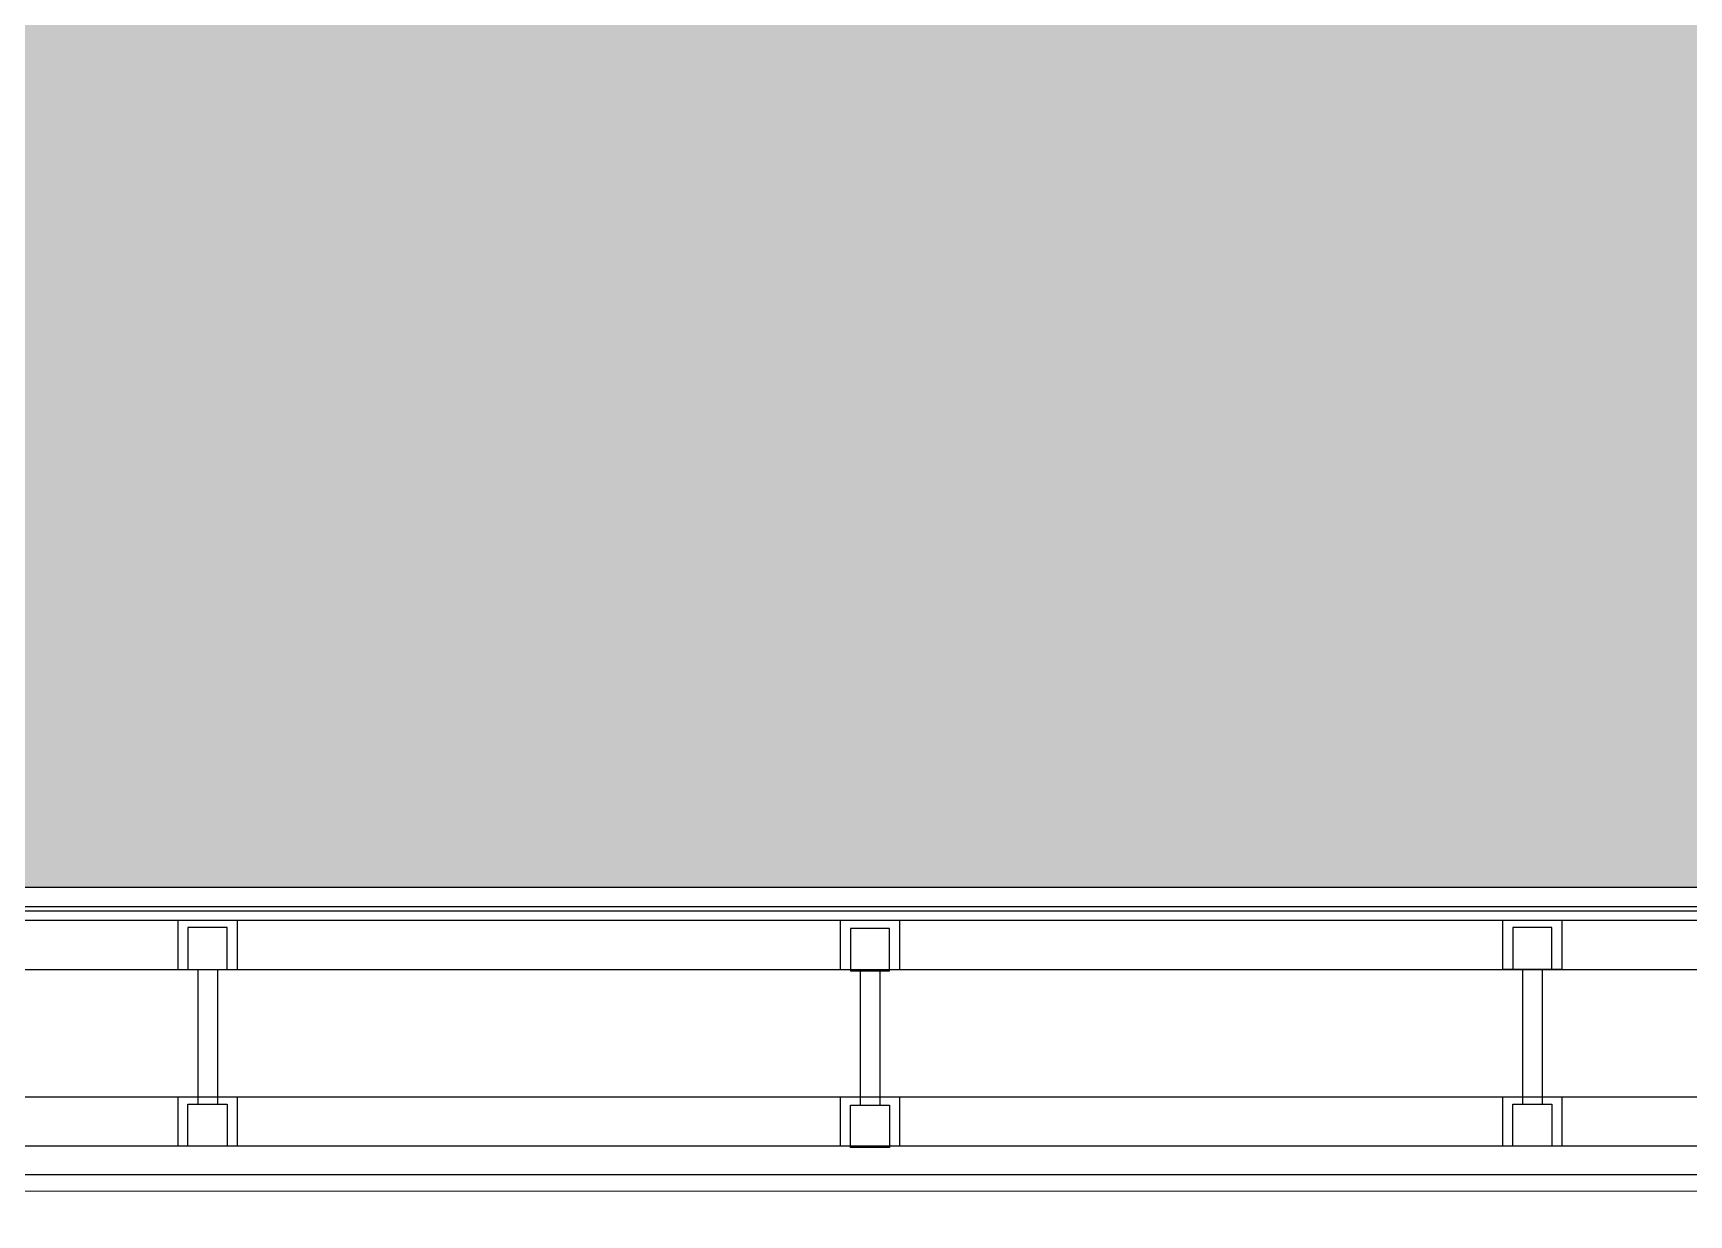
# Model space of a CAD drawing. Header units: metres. Extents: x 19 to 194, y 62 to 154.
# Drawn here: x 87.8 to 96.23, y 68.15 to 74.17 of the extents above; entities that cross this region are included whole.
import ezdxf

# ---------------------------------------------------------------- set-up
doc = ezdxf.new("R2010")
doc.units = ezdxf.units.M
doc.header["$MEASUREMENT"] = 0
doc.layers.add('ALL', color=7, linetype='Continuous')
doc.layers.add('ALL4', color=7, linetype='Continuous')

msp = doc.modelspace()

# ---------------------------------------------------------------- hatches: boundary and pattern name
at = {"layer": 'ALL4', "lineweight": 0, "true_color": 0xe6e6e6, "transparency": 33554687}
h = msp.add_hatch(color=254, dxfattribs=at)
h.dxf.hatch_style = 1
h.paths.add_polyline_path([(181.2945, 128.8704), (187.0549, 128.8704), (187.0549, 139.3912), (29.3495, 139.4008), (29.3495, 127.8507), (32.7796, 127.8507), (32.7295, 82.9907), (29.3495, 82.9907), (29.3495, 69.8204), (187.0545, 69.8204), (187.0545, 83.1151), (181.2945, 83.1151)])

# ---------------------------------------------------------------- linework, layer by layer
at = {"layer": 'ALL', "color": 18, "lineweight": 25, "true_color": 0x000000}
for points in [[(104.4249, 69.72), (76.3249, 69.7201)], [(76.3249, 69.7001), (104.4249, 69.7001)], [(88.5374, 69.4001), (88.5374, 69.6501)], [(88.8374, 69.6501), (88.8374, 69.4001)], [(91.9124, 69.4001), (91.9124, 69.6501)], [(92.2124, 69.6501), (92.2124, 69.4001)], [(95.5874, 69.6501), (95.5874, 69.4001), (95.2874, 69.4001), (95.2874, 69.6501)], [(88.6374, 69.4001), (88.6374, 68.7151)], [(88.7374, 69.4001), (88.7374, 68.7151)], [(92.0124, 69.3941), (92.0124, 68.7091)], [(92.1124, 69.3941), (92.1124, 68.7091)], [(95.3874, 69.4001), (95.3874, 68.7151)], [(95.4874, 69.4001), (95.4874, 68.7151)], [(104.0999, 68.5001), (104.0999, 68.7501), (76.6499, 68.7502), (76.6499, 68.5002)], [(88.5374, 68.5001), (88.5374, 68.7501)], [(88.8374, 68.7501), (88.8374, 68.5001)], [(91.9124, 68.5001), (91.9124, 68.7501)], [(92.2124, 68.7501), (92.2124, 68.5001)], [(95.2874, 68.5001), (95.2874, 68.7501)], [(95.5874, 68.7501), (95.5874, 68.5001)], [(104.2199, 68.2951), (104.2199, 68.2701), (76.5299, 68.2702), (76.5299, 68.2952)]]:
    msp.add_lwpolyline(points, dxfattribs=at)
for points in [[(76.6499, 69.4002), (104.0999, 69.4001), (104.0999, 69.6501), (76.6499, 69.6502)], [(88.5874, 69.6151), (88.5874, 69.4001), (88.7874, 69.4001), (88.7874, 69.6151)], [(91.9624, 69.6091), (91.9624, 69.3941), (92.1624, 69.3941), (92.1624, 69.6091)], [(95.3374, 69.6151), (95.3374, 69.4001), (95.5374, 69.4001), (95.5374, 69.6151)], [(88.7874, 68.7151), (88.7874, 68.5001), (88.5874, 68.5001), (88.5874, 68.7151)], [(92.1624, 68.7091), (92.1624, 68.4941), (91.9624, 68.4941), (91.9624, 68.7091)], [(95.5374, 68.7151), (95.5374, 68.5001), (95.3374, 68.5001), (95.3374, 68.7151)], [(104.3599, 68.1501), (104.3599, 68.5001), (76.3899, 68.5002), (76.3899, 68.1501), (76.4699, 68.1501), (76.4699, 68.3551), (104.2799, 68.3551), (104.2799, 68.1501)]]:
    msp.add_lwpolyline(points, close=True, dxfattribs=at)
at = {"layer": 'ALL4', "color": 254, "lineweight": 0, "true_color": 0xe6e6e6, "transparency": 33554687}
msp.add_lwpolyline([(181.2945, 128.8704), (187.0549, 128.8704), (187.0549, 139.3912), (29.3495, 139.4008), (29.3495, 127.8507), (32.7796, 127.8507), (32.7295, 82.9907), (29.3495, 82.9907), (29.3495, 69.8204), (187.0545, 69.8204), (187.0545, 83.1151), (181.2945, 83.1151)], close=True, dxfattribs=at)
at = {"layer": 'ALL4', "color": 254, "lineweight": 25, "true_color": 0xe6e6e6}
msp.add_lwpolyline([(181.2945, 128.8704), (187.0549, 128.8704), (187.0549, 139.3912), (29.3495, 139.4008), (29.3495, 127.8507), (32.7796, 127.8507), (32.7295, 82.9907), (29.3495, 82.9907), (29.3495, 69.8204), (187.0545, 69.8204), (187.0545, 83.1151), (181.2945, 83.1151)], close=True, dxfattribs=at)
at = {"layer": 'ALL4', "color": 18, "lineweight": 25, "true_color": 0x000000}
for points in [[(104.4249, 69.72), (76.3249, 69.7201)], [(76.3249, 69.7001), (104.4249, 69.7001)], [(88.5374, 69.4001), (88.5374, 69.6501)], [(88.8374, 69.6501), (88.8374, 69.4001)], [(91.9124, 69.4001), (91.9124, 69.6501)], [(92.2124, 69.6501), (92.2124, 69.4001)], [(95.5874, 69.6501), (95.5874, 69.4001), (95.2874, 69.4001), (95.2874, 69.6501)], [(88.6374, 69.4001), (88.6374, 68.7151)], [(88.7374, 69.4001), (88.7374, 68.7151)], [(92.0124, 69.3941), (92.0124, 68.7091)], [(92.1124, 69.3941), (92.1124, 68.7091)], [(95.3874, 69.4001), (95.3874, 68.7151)], [(95.4874, 69.4001), (95.4874, 68.7151)], [(104.0999, 68.5001), (104.0999, 68.7501), (76.6499, 68.7502), (76.6499, 68.5002)], [(88.5374, 68.5001), (88.5374, 68.7501)], [(88.8374, 68.7501), (88.8374, 68.5001)], [(91.9124, 68.5001), (91.9124, 68.7501)], [(92.2124, 68.7501), (92.2124, 68.5001)], [(95.2874, 68.5001), (95.2874, 68.7501)], [(95.5874, 68.7501), (95.5874, 68.5001)], [(104.2199, 68.2951), (104.2199, 68.2701), (76.5299, 68.2702), (76.5299, 68.2952)]]:
    msp.add_lwpolyline(points, dxfattribs=at)
for points in [[(76.6499, 69.4002), (104.0999, 69.4001), (104.0999, 69.6501), (76.6499, 69.6502)], [(88.5874, 69.6151), (88.5874, 69.4001), (88.7874, 69.4001), (88.7874, 69.6151)], [(91.9624, 69.6091), (91.9624, 69.3941), (92.1624, 69.3941), (92.1624, 69.6091)], [(95.3374, 69.6151), (95.3374, 69.4001), (95.5374, 69.4001), (95.5374, 69.6151)], [(88.7874, 68.7151), (88.7874, 68.5001), (88.5874, 68.5001), (88.5874, 68.7151)], [(92.1624, 68.7091), (92.1624, 68.4941), (91.9624, 68.4941), (91.9624, 68.7091)], [(95.5374, 68.7151), (95.5374, 68.5001), (95.3374, 68.5001), (95.3374, 68.7151)], [(104.3599, 68.1501), (104.3599, 68.5001), (76.3899, 68.5002), (76.3899, 68.1501), (76.4699, 68.1501), (76.4699, 68.3551), (104.2799, 68.3551), (104.2799, 68.1501)]]:
    msp.add_lwpolyline(points, close=True, dxfattribs=at)

doc.saveas('drawing.dxf')
